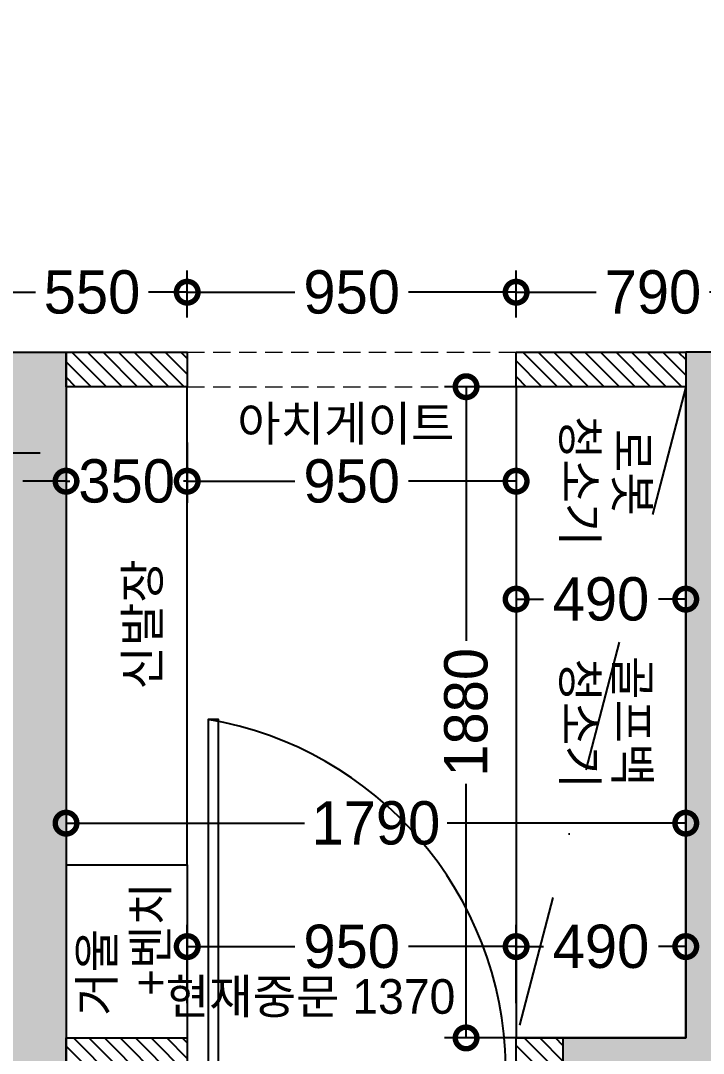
# Model space of a CAD drawing. Header units: millimetres. Extents: x 43335 to 261478, y -4312 to 41218.
# Drawn here: x 170352 to 172324, y 19294 to 22275 of the extents above; entities that cross this region are included whole.
import ezdxf

# ---------------------------------------------------------------- set-up
doc = ezdxf.new("R2010")
doc.units = ezdxf.units.MM
for name, pattern in [('CONT', [2, 1, 1]), ('DASHDOT', [25.4, 12.7, -6.35, 0, -6.35]), ('HID1', [0.375, 0.25, -0.125])]:
    doc.linetypes.add(name, pattern=pattern)
for name, color, linetype in [('0-ELC TEXT', 7, 'Continuous'), ('DIM', 7, 'Continuous'), ('EHP장비', 1, 'Continuous'), ('P-门', 4, 'Continuous'), ('S-DIM', 7, 'Continuous'), ('문자선', 3, 'Continuous'), ('벽1', 2, 'Continuous'), ('인테리어_가구_제작', 6, 'Continuous'), ('인테리어_해치_벽체', 8, 'Continuous'), ('평면_가구', 6, 'Continuous')]:
    doc.layers.add(name, color=color, linetype=linetype)
doc.layers.add('HACTH', color=8, linetype='Continuous', lineweight=0)
doc.styles.add('스타일1', font='HANDotum.ttf')
doc.styles.add('코레일둥고', font='HANDotum.ttf')
doc.dimstyles.new('50', dxfattribs={"dimscale": 50, "dimtxt": 2.5, "dimasz": 2.5, "dimexe": 1.25, "dimexo": 2, "dimtad": 0, "dimdec": 0, "dimtxsty": '스타일1', "dimblk": 'DOTSMALL', "dimcen": 2.5, "dimclrd": 1, "dimclre": 1, "dimclrt": 2, "dimadec": 0, "dimazin": 0, "dimtfac": 1, "dimtdec": 0, "dimtix": 1, "dimtmove": 0, "dimatfit": 3, "dimldrblk": 'DOTSMALL', "dimfxl": 1.25, "dimarcsym": 0})

# ---------------------------------------------------------------- blocks, each defined once
blk = doc.blocks.new('_DOTSMALL')
at = {"color": 0, "linetype": 'ByBlock', "const_width": 0.5}
blk.add_lwpolyline([(-0.0625, 0, 1), (0.0625, 0, 1)], format="xyb", close=True, dxfattribs=at)
blk = doc.blocks.new('*D535')
at = {"layer": 'Defpoints', "color": 0, "transparency": 16777216}
for p in [(170482.9, 19958.4), (170482.9, 19958.4), (172272.9, 19958.4)]:
    blk.add_point(p, dxfattribs=at)
at = {"layer": 'S-DIM', "color": 1, "lineweight": -2, "transparency": 16777216}
for p, q in [((170482.9, 20058.4), (170482.9, 20020.9)), ((172272.9, 20058.4), (172272.9, 20020.9)), ((170482.9, 19958.4), (171171.9, 19958.4)), ((172272.9, 19958.4), (171583.9, 19958.4))]:
    blk.add_line(p, q, dxfattribs=at)
at = {"layer": 'S-DIM', "color": 1, "lineweight": -2, "transparency": 16777216, "xscale": 125, "yscale": 125, "zscale": 125, "rotation": 180}
blk.add_blockref('_DOTSMALL', (170482.9, 19958.4), dxfattribs=at)
at = {"layer": 'S-DIM', "color": 1, "lineweight": -2, "transparency": 16777216, "xscale": 125, "yscale": 125, "zscale": 125}
blk.add_blockref('_DOTSMALL', (172272.9, 19958.4), dxfattribs=at)
at = {"layer": 'S-DIM', "color": 2, "transparency": 16777216, "insert": (171377.9, 19958.4), "char_height": 125, "attachment_point": 5, "style": '스타일1'}
blk.add_mtext('1790', dxfattribs=at)
blk = doc.blocks.new('*D572')
at = {"layer": 'Defpoints', "color": 0, "transparency": 16777216}
for p in [(172572.9, 21491.2), (171782.9, 21318.4), (172572.9, 21318.4)]:
    blk.add_point(p, dxfattribs=at)
at = {"layer": 'S-DIM', "color": 1, "lineweight": -2, "transparency": 16777216}
for p, q in [((171782.9, 21418.4), (171782.9, 21553.7)), ((172572.9, 21418.4), (172572.9, 21553.7)), ((171782.9, 21491.2), (172014.1, 21491.2)), ((172572.9, 21491.2), (172341.8, 21491.2))]:
    blk.add_line(p, q, dxfattribs=at)
at = {"layer": 'S-DIM', "color": 1, "lineweight": -2, "transparency": 16777216, "xscale": 125, "yscale": 125, "zscale": 125, "rotation": 180}
blk.add_blockref('_DOTSMALL', (171782.9, 21491.2), dxfattribs=at)
at = {"layer": 'S-DIM', "color": 1, "lineweight": -2, "transparency": 16777216, "xscale": 125, "yscale": 125, "zscale": 125}
blk.add_blockref('_DOTSMALL', (172572.9, 21491.2), dxfattribs=at)
at = {"layer": 'S-DIM', "color": 2, "transparency": 16777216, "insert": (172177.9, 21491.2), "char_height": 125, "attachment_point": 5, "style": '스타일1'}
blk.add_mtext('790', dxfattribs=at)
blk = doc.blocks.new('*D573')
at = {"layer": 'Defpoints', "color": 0, "transparency": 16777216}
for p in [(170832.9, 21491.2), (170832.9, 21318.4), (171782.9, 21318.4)]:
    blk.add_point(p, dxfattribs=at)
at = {"layer": 'S-DIM', "color": 1, "lineweight": -2, "transparency": 16777216}
for p, q in [((170832.9, 21418.4), (170832.9, 21553.7)), ((171782.9, 21418.4), (171782.9, 21553.7)), ((170832.9, 21491.2), (171143.7, 21491.2)), ((171782.9, 21491.2), (171472.2, 21491.2))]:
    blk.add_line(p, q, dxfattribs=at)
at = {"layer": 'S-DIM', "color": 1, "lineweight": -2, "transparency": 16777216, "xscale": 125, "yscale": 125, "zscale": 125, "rotation": 180}
blk.add_blockref('_DOTSMALL', (170832.9, 21491.2), dxfattribs=at)
at = {"layer": 'S-DIM', "color": 1, "lineweight": -2, "transparency": 16777216, "xscale": 125, "yscale": 125, "zscale": 125}
blk.add_blockref('_DOTSMALL', (171782.9, 21491.2), dxfattribs=at)
at = {"layer": 'S-DIM', "color": 2, "transparency": 16777216, "insert": (171307.9, 21491.2), "char_height": 125, "attachment_point": 5, "style": '스타일1'}
blk.add_mtext('950', dxfattribs=at)
blk = doc.blocks.new('*D574')
at = {"layer": 'Defpoints', "color": 0, "transparency": 16777216}
for p in [(170832.9, 21491.2), (170282.9, 21318.4), (170832.9, 21318.4)]:
    blk.add_point(p, dxfattribs=at)
at = {"layer": 'S-DIM', "color": 1, "lineweight": -2, "transparency": 16777216}
for p, q in [((170282.9, 21418.4), (170282.9, 21553.7)), ((170832.9, 21418.4), (170832.9, 21553.7)), ((170282.9, 21491.2), (170394.7, 21491.2)), ((170832.9, 21491.2), (170721.2, 21491.2))]:
    blk.add_line(p, q, dxfattribs=at)
at = {"layer": 'S-DIM', "color": 1, "lineweight": -2, "transparency": 16777216, "xscale": 125, "yscale": 125, "zscale": 125, "rotation": 180}
blk.add_blockref('_DOTSMALL', (170282.9, 21491.2), dxfattribs=at)
at = {"layer": 'S-DIM', "color": 1, "lineweight": -2, "transparency": 16777216, "xscale": 125, "yscale": 125, "zscale": 125}
blk.add_blockref('_DOTSMALL', (170832.9, 21491.2), dxfattribs=at)
at = {"layer": 'S-DIM', "color": 2, "transparency": 16777216, "insert": (170557.9, 21491.2), "char_height": 125, "attachment_point": 5, "style": '스타일1'}
blk.add_mtext('550', dxfattribs=at)
blk = doc.blocks.new('*D663')
at = {"layer": 'Defpoints', "color": 0, "transparency": 16777216}
for p in [(172272.9, 19602.1), (171782.9, 19338.4), (172272.9, 19338.4)]:
    blk.add_point(p, dxfattribs=at)
at = {"layer": 'S-DIM', "color": 1, "lineweight": -2, "transparency": 16777216}
for p, q in [((171782.9, 19438.4), (171782.9, 19664.6)), ((172272.9, 19438.4), (172272.9, 19664.6)), ((171782.9, 19602.1), (171862.2, 19602.1)), ((172272.9, 19602.1), (172193.7, 19602.1))]:
    blk.add_line(p, q, dxfattribs=at)
at = {"layer": 'S-DIM', "color": 1, "lineweight": -2, "transparency": 16777216, "xscale": 125, "yscale": 125, "zscale": 125, "rotation": 180}
blk.add_blockref('_DOTSMALL', (171782.9, 19602.1), dxfattribs=at)
at = {"layer": 'S-DIM', "color": 1, "lineweight": -2, "transparency": 16777216, "xscale": 125, "yscale": 125, "zscale": 125}
blk.add_blockref('_DOTSMALL', (172272.9, 19602.1), dxfattribs=at)
at = {"layer": 'S-DIM', "color": 2, "transparency": 16777216, "insert": (172027.9, 19602.1), "char_height": 125, "attachment_point": 5, "style": '스타일1'}
blk.add_mtext('490', dxfattribs=at)
blk = doc.blocks.new('*D628')
at = {"layer": 'Defpoints', "color": 0, "transparency": 16777216}
for p in [(170832.9, 19602.1), (170832.9, 19338.4), (171782.9, 19338.4)]:
    blk.add_point(p, dxfattribs=at)
at = {"layer": 'S-DIM', "color": 1, "lineweight": -2, "transparency": 16777216}
for p, q in [((170832.9, 19438.4), (170832.9, 19664.6)), ((171782.9, 19438.4), (171782.9, 19664.6)), ((170832.9, 19602.1), (171143.7, 19602.1)), ((171782.9, 19602.1), (171472.2, 19602.1))]:
    blk.add_line(p, q, dxfattribs=at)
at = {"layer": 'S-DIM', "color": 1, "lineweight": -2, "transparency": 16777216, "xscale": 125, "yscale": 125, "zscale": 125, "rotation": 180}
blk.add_blockref('_DOTSMALL', (170832.9, 19602.1), dxfattribs=at)
at = {"layer": 'S-DIM', "color": 1, "lineweight": -2, "transparency": 16777216, "xscale": 125, "yscale": 125, "zscale": 125}
blk.add_blockref('_DOTSMALL', (171782.9, 19602.1), dxfattribs=at)
at = {"layer": 'S-DIM', "color": 2, "transparency": 16777216, "insert": (171307.9, 19602.1), "char_height": 125, "attachment_point": 5, "style": '스타일1'}
blk.add_mtext('950', dxfattribs=at)
blk = doc.blocks.new('*D629')
at = {"layer": 'Defpoints', "color": 0, "transparency": 16777216}
for p in [(172272.9, 21218.4), (171638.4, 19338.4), (172272.9, 19338.4)]:
    blk.add_point(p, dxfattribs=at)
at = {"layer": 'S-DIM', "color": 1, "lineweight": -2, "transparency": 16777216}
for p, q in [((172172.9, 21218.4), (171575.9, 21218.4)), ((171638.4, 21218.4), (171638.4, 20484.4)), ((171638.4, 19338.4), (171638.4, 20072.4)), ((172172.9, 19338.4), (171575.9, 19338.4))]:
    blk.add_line(p, q, dxfattribs=at)
at = {"layer": 'S-DIM', "color": 1, "lineweight": -2, "transparency": 16777216, "xscale": 125, "yscale": 125, "zscale": 125}
for p, rotation in [((171638.4, 21218.4), 90), ((171638.4, 19338.4), 270)]:
    blk.add_blockref('_DOTSMALL', p, dxfattribs=dict(at, rotation=rotation))
at = {"layer": 'S-DIM', "color": 2, "transparency": 16777216, "insert": (171638.4, 20278.4), "char_height": 125, "attachment_point": 5, "rotation": 90, "style": '스타일1'}
blk.add_mtext('1880', dxfattribs=at)
blk = doc.blocks.new('*D630')
at = {"layer": 'Defpoints', "color": 0, "transparency": 16777216}
for p in [(170482.9, 21157.5), (170832.9, 21157.5), (170832.9, 20945.6)]:
    blk.add_point(p, dxfattribs=at)
at = {"layer": 'S-DIM', "color": 1, "lineweight": -2, "transparency": 16777216}
for p, q in [((170482.9, 21057.5), (170482.9, 20883.1)), ((170832.9, 21057.5), (170832.9, 20883.1)), ((170482.9, 20945.6), (170357.9, 20945.6)), ((170482.9, 20945.6), (170493.6, 20945.6)), ((170832.9, 20945.6), (170822.3, 20945.6)), ((170832.9, 20945.6), (170957.9, 20945.6))]:
    blk.add_line(p, q, dxfattribs=at)
at = {"layer": 'S-DIM', "color": 1, "lineweight": -2, "transparency": 16777216, "xscale": 125, "yscale": 125, "zscale": 125}
blk.add_blockref('_DOTSMALL', (170482.9, 20945.6), dxfattribs=at)
at = {"layer": 'S-DIM', "color": 1, "lineweight": -2, "transparency": 16777216, "xscale": 125, "yscale": 125, "zscale": 125, "rotation": 180}
blk.add_blockref('_DOTSMALL', (170832.9, 20945.6), dxfattribs=at)
at = {"layer": 'S-DIM', "color": 2, "transparency": 16777216, "insert": (170657.9, 20945.6), "char_height": 125, "attachment_point": 5, "style": '스타일1'}
blk.add_mtext('350', dxfattribs=at)
blk = doc.blocks.new('*D631')
at = {"layer": 'Defpoints', "color": 0, "transparency": 16777216}
for p in [(170832.9, 21157.5), (171782.9, 21157.5), (171782.9, 20945.6)]:
    blk.add_point(p, dxfattribs=at)
at = {"layer": 'S-DIM', "color": 1, "lineweight": -2, "transparency": 16777216}
for p, q in [((170832.9, 21057.5), (170832.9, 20883.1)), ((171782.9, 21057.5), (171782.9, 20883.1)), ((170832.9, 20945.6), (171143.7, 20945.6)), ((171782.9, 20945.6), (171472.2, 20945.6))]:
    blk.add_line(p, q, dxfattribs=at)
at = {"layer": 'S-DIM', "color": 1, "lineweight": -2, "transparency": 16777216, "xscale": 125, "yscale": 125, "zscale": 125, "rotation": 180}
blk.add_blockref('_DOTSMALL', (170832.9, 20945.6), dxfattribs=at)
at = {"layer": 'S-DIM', "color": 1, "lineweight": -2, "transparency": 16777216, "xscale": 125, "yscale": 125, "zscale": 125}
blk.add_blockref('_DOTSMALL', (171782.9, 20945.6), dxfattribs=at)
at = {"layer": 'S-DIM', "color": 2, "transparency": 16777216, "insert": (171307.9, 20945.6), "char_height": 125, "attachment_point": 5, "style": '스타일1'}
blk.add_mtext('950', dxfattribs=at)
blk = doc.blocks.new('*D632')
at = {"layer": 'Defpoints', "color": 0, "transparency": 16777216}
for p in [(171782.9, 21218.4), (172272.9, 21218.4), (172272.9, 20605.1)]:
    blk.add_point(p, dxfattribs=at)
at = {"layer": 'S-DIM', "color": 1, "lineweight": -2, "transparency": 16777216}
for p, q in [((171782.9, 21118.4), (171782.9, 20542.6)), ((172272.9, 21118.4), (172272.9, 20542.6)), ((171782.9, 20605.1), (171862.2, 20605.1)), ((172272.9, 20605.1), (172193.7, 20605.1))]:
    blk.add_line(p, q, dxfattribs=at)
at = {"layer": 'S-DIM', "color": 1, "lineweight": -2, "transparency": 16777216, "xscale": 125, "yscale": 125, "zscale": 125, "rotation": 180}
blk.add_blockref('_DOTSMALL', (171782.9, 20605.1), dxfattribs=at)
at = {"layer": 'S-DIM', "color": 1, "lineweight": -2, "transparency": 16777216, "xscale": 125, "yscale": 125, "zscale": 125}
blk.add_blockref('_DOTSMALL', (172272.9, 20605.1), dxfattribs=at)
at = {"layer": 'S-DIM', "color": 2, "transparency": 16777216, "insert": (172027.9, 20605.1), "char_height": 125, "attachment_point": 5, "style": '스타일1'}
blk.add_mtext('490', dxfattribs=at)
blk = doc.blocks.new('ahsuehd')
at = {"layer": 'P-门', "ltscale": 15}
blk.add_lwpolyline([(55404.5, -20695), (55404.5, -19695.6), (55374.5, -19695.6), (55374.5, -20695)], dxfattribs=at)
blk.add_arc((55202, -20713.7), 1032.7, 1.0383, 80.3842, dxfattribs=at)
blk = doc.blocks.new('aheishxsdfe')
at = {"layer": '벽1'}
for points in [[(59154.5, 42677.4), (59154.5, 41318.4), (57854.5, 41318.4), (57854.5, 41118.4), (59154.5, 41118.4), (59154.5, 39338.4), (56954.5, 39338.4), (56954.5, 41118.4), (57054.5, 41118.4), (57054.5, 41318.4), (56754.5, 41318.4), (56754.5, 39338.4), (56399.5, 39338.4), (56399.5, 39138.4), (58204.5, 39138.4), (58204.5, 38858.4), (59154.5, 38858.4), (59154.5, 38783.4), (59264.5, 38783.4), (59264.5, 38655.9), (59464.5, 38655.9), (59464.5, 38984.3), (59354.5, 38984.3), (59354.5, 42677.4)], [(55564.6, 37528.4), (55564.6, 35698.4), (54764.5, 35698.4), (54764.5, 35898.4), (55364.6, 35898.4), (55364.6, 37328.4), (54764.5, 37328.4), (54764.5, 41318.4), (54964.5, 41318.4), (54964.5, 37528.4), (55564.6, 37528.4)]]:
    blk.add_lwpolyline(points, dxfattribs=at)
blk = doc.blocks.new('sheisxefavb')
at = {"layer": '인테리어_해치_벽체'}
h = blk.add_hatch(color=256, dxfattribs=at)
h.dxf.hatch_style = 1
h.paths.add_polyline_path([(151722.9, -861.6), (151722.9, -1141.6), (152672.9, -1141.6), (152672.9, -1216.6), (152782.9, -1216.6), (152782.9, -1344.1), (152982.9, -1344.1), (152982.9, -1015.7), (152872.9, -1015.7), (152872.9, 2677.4), (154162.9, 2677.4), (154162.9, 8282.4), (153342.9, 8282.4), (153342.9, 8177.4), (153962.9, 8177.4), (153962.9, 7032.4), (153332.9, 7032.4), (153332.9, 6807.4), (153962.9, 6807.4), (153962.9, 2877.4), (151922.9, 2877.4), (151922.9, 2677.4), (152672.9, 2677.4), (152672.9, 1318.4), (151372.9, 1318.4), (151372.9, 1118.4), (152672.9, 1118.4), (152672.9, -661.6), (150472.9, -661.6), (150472.9, 1118.4), (150572.9, 1118.4), (150572.9, 1318.4), (150272.9, 1318.4), (150272.9, -661.6), (149917.9, -661.6), (149917.9, -861.6)])
h.paths.add_polyline_path([(142982.9, 8718.4), (143182.9, 8718.4), (143182.9, 8053.4), (142982.9, 8053.4)])
h.paths.add_polyline_path([(139672.9, 8153.4), (139672.9, 8053.4), (138772.9, 8053.4), (138772.9, 7032.4), (140082.9, 7032.4), (140082.9, 6807.4), (138772.9, 6807.4), (138772.9, 158.4), (139572.9, 158.4), (139572.9, -41.6), (138772.9, -41.6), (138772.9, -1341.6), (139122.9, -1341.6), (139122.9, -2471.6), (139447.9, -2471.6), (139447.9, -2671.6), (138922.9, -2671.6), (138922.9, -1541.6), (138572.9, -1541.6), (138572.9, 8153.4)])
h.paths.add_polyline_path([(140472.9, 368.4), (140472.9, -2471.6), (140937.9, -2471.6), (140937.9, -2671.6), (140472.9, -2671.6), (140475, -4102.7), (141272.9, -4102.7), (141272.9, -4302.7), (140272.9, -4302.6), (140272.9, -2671.6), (139947.9, -2671.6), (139947.9, -2471.6), (140272.9, -2471.6), (140272.9, 368.4)])
h.paths.add_polyline_path([(140272.9, 1068.4), (140272.9, 1318.4), (141802.9, 1318.4), (141802.9, 2668.4), (140127.9, 2668.4), (140127.9, 2868.4), (142002.9, 2868.4), (142002.9, 1318.4), (142442.9, 1318.4), (142442.9, 1118.4), (140472.9, 1118.4), (140472.9, 1068.4)])
h.paths.add_polyline_path([(152982.9, -2344.1), (152982.9, -2671.6), (152083.1, -2671.6), (152083.1, -2471.6), (152782.9, -2471.6), (152782.9, -2344.1)])
h.paths.add_polyline_path([(149083.1, -2471.6), (149083.1, -4301.6), (148282.9, -4301.6), (148282.9, -4101.6), (148883.1, -4101.6), (148883.1, -2671.6), (148282.9, -2671.6), (148282.9, 1318.4), (148482.9, 1318.4), (148482.9, -2471.6)])
h.paths.add_polyline_path([(145512.9, -2471.6), (146282.9, -2471.7), (146282.9, -2671.5), (145512.9, -2671.5)])
h.paths.add_polyline_path([(145012.9, -2671.5), (144433.1, -2671.5), (144433.1, -3201.6), (143663.1, -3201.6), (143663.1, -4201.6), (144582.9, -4201.6), (144582.9, -4061.6), (144682.9, -4061.6), (144682.9, -4301.6), (143472.9, -4302.7), (143472.9, 1118.4), (143422.9, 1118.4), (143422.9, 1318.4), (145842.9, 1318.4), (145842.9, 1118.4), (143672.9, 1118.4), (143672.9, -2471.6), (145012.9, -2471.6)])
h.paths.add_polyline_path([(150942.9, 2677.4), (150742.9, 2677.4), (150742.9, 8032.4), (150712.9, 8032.4), (150712.9, 8282.4), (150942.9, 8282.4)], flags=17)
h.paths.add_polyline_path([(147912.9, 6808.8), (147462.9, 6808.8), (147462.9, 7053.8), (147912.9, 7053.8), (147912.9, 8718.4), (148112.9, 8718.4), (148112.9, 7032.4), (148582.9, 7032.4), (148582.9, 6807.4), (148112.9, 6807.4), (148112.9, 2877.4), (149762.9, 2877.4), (149762.9, 2677.4), (147912.9, 2677.4)])
h.paths.add_polyline_path([(142982.9, 7032.4), (142982.9, 7353.4), (143182.9, 7353.4), (143182.9, 7053.8), (143632.9, 7053.8), (143632.9, 6808.8), (143182.9, 6808.8), (143182.9, 2668.4), (142982.9, 2668.4), (142982.9, 6807.4), (142582.9, 6807.4), (142582.9, 7032.4)])
at = {"layer": 'DIM'}
blk.add_blockref('aheishxsdfe', (93518.5, -40000), dxfattribs=at)
blk = doc.blocks.new('*D646')
at = {"layer": 'Defpoints', "color": 0, "transparency": 16777216}
for p in [(170062.9, 21027.8), (170282.9, 21027.8), (170282.9, 21027.8)]:
    blk.add_point(p, dxfattribs=at)
at = {"layer": 'S-DIM', "color": 1, "lineweight": -2, "transparency": 16777216}
for p, q in [((170062.9, 21027.8), (169937.9, 21027.8)), ((170062.9, 21027.8), (170282.9, 21027.8)), ((170282.9, 21027.8), (170407.9, 21027.8)), ((170062.9, 20927.8), (170062.9, 20965.3)), ((170282.9, 20927.8), (170282.9, 20965.3))]:
    blk.add_line(p, q, dxfattribs=at)
at = {"layer": 'S-DIM', "color": 1, "lineweight": -2, "transparency": 16777216, "xscale": 125, "yscale": 125, "zscale": 125}
blk.add_blockref('_DOTSMALL', (170062.9, 21027.8), dxfattribs=at)
at = {"layer": 'S-DIM', "color": 1, "lineweight": -2, "transparency": 16777216, "xscale": 125, "yscale": 125, "zscale": 125, "rotation": 180}
blk.add_blockref('_DOTSMALL', (170282.9, 21027.8), dxfattribs=at)
at = {"layer": 'S-DIM', "color": 2, "transparency": 16777216, "insert": (170172.9, 21027.8), "char_height": 125, "attachment_point": 5, "style": '스타일1'}
blk.add_mtext('220', dxfattribs=at)
blk = doc.blocks.new('suegusiexbsdifs')
at = {"layer": '인테리어_해치_벽체'}
h = blk.add_hatch(dxfattribs=at)
h.set_pattern_fill('ANSI31', color=256, scale=10, angle=450)
h.paths.add_polyline_path([(139122.9, -1341.6), (139722.9, -1341.6), (139722.9, -1411.6), (139122.9, -1411.6)])
h.paths.add_polyline_path([(138772.9, -1341.6), (138772.9, -736.6), (138902.9, -736.6), (138902.9, -1341.6)])
h.paths.add_polyline_path([(140227.9, 6807.4), (140227.9, 3768.4), (140127.9, 3768.4), (140127.9, 6807.4)])
edge = h.paths.add_edge_path()
edge.add_arc((147512.9, 3177.4), 500, 180, 270)
edge.add_line((147512.9, 2677.4), (147912.9, 2677.4))
edge.add_line((147912.9, 2677.4), (147912.9, 2777.4))
edge.add_line((147912.9, 2777.4), (147512.9, 2777.4))
edge.add_arc((147512.9, 3177.4), 400, 180, 270, ccw=False)
edge.add_line((147112.9, 3177.4), (147012.9, 3177.4))
edge = h.paths.add_edge_path()
edge.add_arc((147512.9, 3777.4), 500, 90, 180, ccw=False)
edge.add_line((147512.9, 4277.4), (147912.9, 4277.4))
edge.add_line((147912.9, 4277.4), (147912.9, 4177.4))
edge.add_line((147912.9, 4177.4), (147512.9, 4177.4))
edge.add_arc((147512.9, 3777.4), 400, 90, 180)
edge.add_line((147112.9, 3777.4), (147012.9, 3777.4))
h.paths.add_polyline_path([(148482.9, 1318.4), (148832.9, 1318.4), (148832.9, 1218.4), (148482.9, 1218.4)])
h.paths.add_polyline_path([(149782.9, 1318.4), (150272.9, 1318.4), (150272.9, 1218.4), (149782.9, 1218.4)])
h.paths.add_polyline_path([(148482.9, -661.6), (148832.9, -661.6), (148832.9, -861.6), (148482.9, -861.6)])
h.paths.add_polyline_path([(149782.9, -661.6), (149917.9, -661.6), (149917.9, -861.6), (149782.9, -861.6)])
h.paths.add_polyline_path([(151922.9, -661.6), (151922.9, 68.4), (151852.9, 68.4), (151852.9, -661.6)])
h.paths.add_polyline_path([(151852.9, -661.6), (151147.9, -661.6), (151147.9, -531.6), (151852.9, -531.6)])
h.paths.add_polyline_path([(153342.9, 8177.4), (153962.9, 8177.4), (153962.9, 8032.4), (153342.9, 8032.4)])
at = {"layer": '문자선'}
for points in [[(148482.9, 1318.4), (148832.9, 1318.4), (148832.9, 1218.4), (148482.9, 1218.4)], [(149782.9, 1318.4), (150272.9, 1318.4), (150272.9, 1218.4), (149782.9, 1218.4)], [(148482.9, -661.6), (148832.9, -661.6), (148832.9, -861.6), (148482.9, -861.6)], [(149782.9, -661.6), (149917.9, -661.6), (149917.9, -861.6), (149782.9, -861.6)]]:
    blk.add_lwpolyline(points, close=True, dxfattribs=at)

msp = doc.modelspace()

# ---------------------------------------------------------------- linework, layer by layer
at = {"layer": 'HACTH', "color": 8, "linetype": 'HID1', "ltscale": 200}
for points in [[(170832.9, 21318.4), (171782.9, 21318.4)], [(170832.9, 21218.4), (171782.9, 21218.4)]]:
    msp.add_lwpolyline(points, dxfattribs=at)
at = {"layer": '인테리어_가구_제작', "color": 1, "linetype": 'DASHDOT', "ltscale": 30}
msp.add_lwpolyline([(172272.9, 21218.4), (171782.9, 19338.4)], dxfattribs=at)
at = {"layer": '인테리어_가구_제작', "color": 8, "linetype": 'CONT', "ltscale": 200}
msp.add_lwpolyline([(170832.9, 19838.4), (170832.9, 19338.4)], dxfattribs=at)
at = {"layer": '평면_가구'}
for points in [[(170832.9, 19838.4), (170832.9, 21218.4), (170482.9, 21218.4), (170482.9, 19838.4)], [(172272.9, 21218.4), (171782.9, 21218.4), (171782.9, 19338.4), (172272.9, 19338.4)]]:
    msp.add_lwpolyline(points, close=True, dxfattribs=at)

# ---------------------------------------------------------------- block references
at = {"layer": 'DIM'}
for name, p in [('ahsuehd', (115518.5, 39953.5)), ('sheisxefavb', (22000, 20000)), ('suegusiexbsdifs', (22000, 20000))]:
    msp.add_blockref(name, p, dxfattribs=at)

# ---------------------------------------------------------------- texts
at = {"layer": '0-ELC TEXT', "style": '코레일둥고'}
msp.add_text('아치게이트', height=100, dxfattribs=at).set_placement((170977.5, 21062.1))
for s, rotation, p in [('청소기', 270, (171917, 21134)), ('로봇', 270, (172068.7, 21096.7)), ('신발장', 90, (170753, 20343.6)), ('청소기', 270, (171917, 20434)), ('골프백', 270, (172068.7, 20440.9)), ('+벤치', 90, (170776.6, 19459.2)), ('거울', 90, (170621.7, 19402.2))]:
    msp.add_text(s, height=100, rotation=rotation, dxfattribs=at).set_placement(p)
at = {"layer": 'EHP장비', "style": '코레일둥고'}
msp.add_text('현재중문 1370', height=100, dxfattribs=at).set_placement((170770.7, 19408.1))

# ---------------------------------------------------------------- dimensions: what is measured, and where the dimension line sits
at = {"layer": 'S-DIM'}
for base, p1, p2, picture, middle in [((170832.9, 21491.2), (170282.9, 21318.4), (170832.9, 21318.4), '*D574', (170557.9, 21491.2)), ((170832.9, 21491.2), (171782.9, 21318.4), (170832.9, 21318.4), '*D573', (171307.9, 21491.2)), ((172572.9, 21491.2), (171782.9, 21318.4), (172572.9, 21318.4), '*D572', (172177.9, 21491.2)), ((172272.9, 20605.1), (171782.9, 21218.4), (172272.9, 21218.4), '*D632', (172027.9, 20605.1)), ((170832.9, 20945.6), (170482.9, 21157.5), (170832.9, 21157.5), '*D630', (170657.9, 20945.6)), ((171782.9, 20945.6), (170832.9, 21157.5), (171782.9, 21157.5), '*D631', (171307.9, 20945.6)), ((170282.9, 21027.8), (170062.9, 21027.8), (170282.9, 21027.8), '*D646', (170172.9, 21027.8)), ((170832.9, 19602.1), (171782.9, 19338.4), (170832.9, 19338.4), '*D628', (171307.9, 19602.1)), ((172272.9, 19602.1), (171782.9, 19338.4), (172272.9, 19338.4), '*D663', (172027.9, 19602.1))]:
    dim = msp.add_linear_dim(base=base, p1=p1, p2=p2, dimstyle='50', dxfattribs=at)
    dim.commit()
    dim.dimension.update_dxf_attribs({"geometry": picture, "text_midpoint": middle})
for base, p1, p2, angle, picture, middle in [((171638.4, 19338.4), (172272.9, 21218.4), (172272.9, 19338.4), 90, '*D629', (171638.4, 20278.4)), ((170482.9, 19958.4), (172272.9, 19958.4), (170482.9, 19958.4), 180, '*D535', (171377.9, 19958.4))]:
    dim = msp.add_linear_dim(base=base, p1=p1, p2=p2, angle=angle, dimstyle='50', dxfattribs=at)
    dim.commit()
    dim.dimension.update_dxf_attribs({"geometry": picture, "text_midpoint": middle})

doc.saveas('drawing.dxf')
